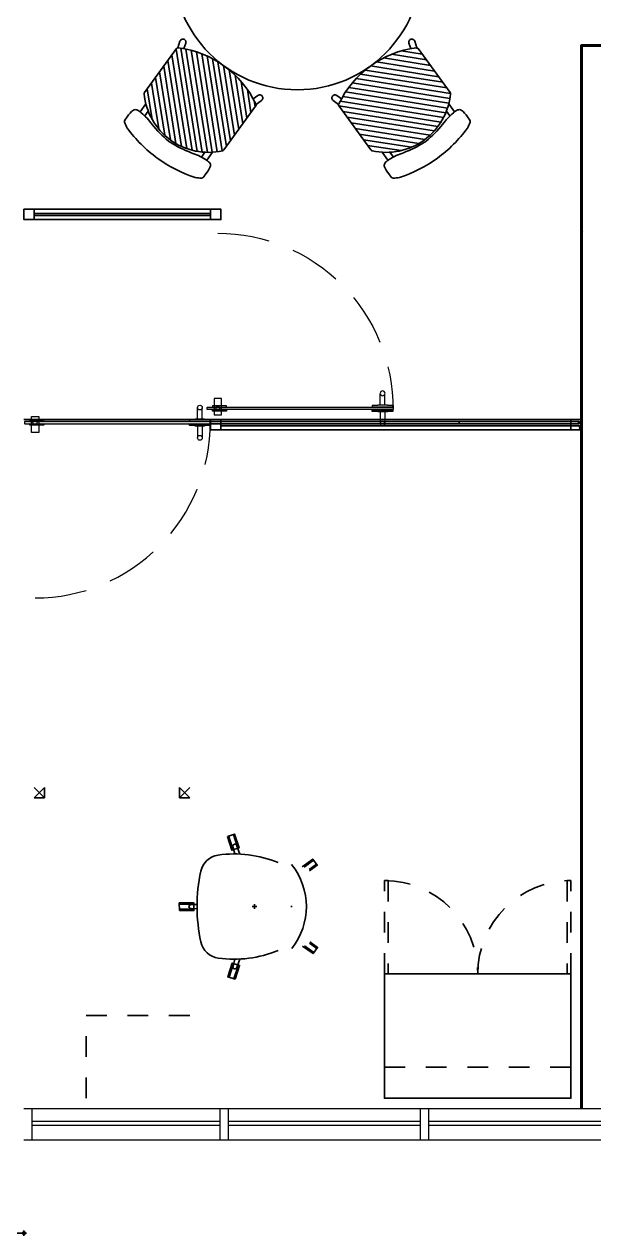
# Model space of a CAD drawing. Header units: millimetres. Extents: x -38 to 179, y -2 to 69.
# Drawn here: x 131.64 to 134.39, y -1.57 to 4.28 of the extents above; entities that cross this region are included whole.
import ezdxf

# ---------------------------------------------------------------- set-up
doc = ezdxf.new("R2010")
doc.units = ezdxf.units.MM
doc.linetypes.add('HIDDEN', pattern=[0.375, 0.25, -0.125])
doc.linetypes.add('HIDDEN2', pattern=[0.1875, 0.125, -0.0625])
doc.layers.get('0').update_dxf_attribs({"color": 255})
for name, color, linetype in [('0.05', 6, 'Continuous'), ('A_MOBILIARIO', 6, 'Continuous'), ('X_COTAS50', 6, 'Continuous')]:
    doc.layers.add(name, color=color, linetype=linetype)
for name, color, linetype, lineweight in [('02 AZUL', 5, 'Continuous', 5), ('06 ROJO', 1, 'Continuous', 50), ('14 ANTEPECHO', 3, 'Continuous', 15), ('A_MUEBLES FIJOS', 6, 'Continuous', 5)]:
    doc.layers.add(name, color=color, linetype=linetype, lineweight=lineweight)
doc.styles.add('UNAL PLANEACION', font='arial.ttf')
doc.dimstyles.new('COTAS 50', dxfattribs={"dimscale": 50, "dimtxt": 0.0015, "dimasz": 0.00025, "dimexe": 0, "dimexo": 0.00025, "dimgap": 0.001, "dimtad": 1, "dimzin": 4, "dimdsep": 46, "dimtxsty": 'UNAL PLANEACION', "dimblk": 'DIMBLK', "dimcen": 1, "dimse1": 1, "dimse2": 1, "dimclrd": 8, "dimclre": 8, "dimclrt": 256, "dimadec": 0, "dimazin": 1, "dimtfac": 1, "dimtix": 1, "dimtmove": 2, "dimatfit": 0, "dimldrblk": 'INDICE', "dimfxl": 1, "dimtolj": 1, "dimtzin": 0, "dimarcsym": 0})

# ---------------------------------------------------------------- blocks, each defined once
blk = doc.blocks.new('DIMBLK')
for p, q in [((0, 0), (-1, 0)), ((0, -1.8e-15), (0, 0.9999999999999982)), ((0, 0), (1, 0)), ((0, -1.8e-15), (0, -1.000000000000001))]:
    blk.add_line(p, q)
blk.add_circle((0, 0), 0.5)
blk = doc.blocks.new('*D515')
at = {"layer": 'Defpoints', "color": 0, "transparency": 16777216}
for p in [(131.2924049392441, -1.102542820404778), (131.6424049392499, -1.102542820404778), (131.6424049392499, -1.553673646532842)]:
    blk.add_point(p, dxfattribs=at)
at = {"layer": 'X_COTAS50', "color": 8, "lineweight": -2, "transparency": 16777216}
blk.add_line((131.3049049392441, -1.553673646532842), (131.6299049392499, -1.553673646532842), dxfattribs=at)
at = {"layer": 'X_COTAS50', "color": 8, "lineweight": -2, "transparency": 16777216, "xscale": 0.0125, "yscale": 0.0125, "zscale": 0.0125, "rotation": 180}
blk.add_blockref('DIMBLK', (131.2924049392441, -1.553673646532842), dxfattribs=at)
at = {"layer": 'X_COTAS50', "color": 8, "lineweight": -2, "transparency": 16777216, "xscale": 0.0125, "yscale": 0.0125, "zscale": 0.0125}
blk.add_blockref('DIMBLK', (131.6424049392499, -1.553673646532842), dxfattribs=at)
at = {"layer": 'X_COTAS50', "transparency": 16777216, "insert": (131.467404939247, -1.465355092644711), "char_height": 0.075, "attachment_point": 5, "style": 'UNAL PLANEACION'}
blk.add_mtext('\\A1;.35', dxfattribs=at)
blk = doc.blocks.new('INDICE')
blk.add_line((-0.1729636408933857, 3.14613411092e-05), (-1.172963640893385, 3.14613411092e-05))
blk.add_lwpolyline([(-0.5241745400111313, 0.8665636885945104), (-0.3756261582129809, 0.926771271267114), (0, 0), (-0.375963284729437, -0.9266345604041816), (-0.5244897537743328, -0.8663729410445171), (-0.1729636408933857, 3.14613411092e-05)], close=True)
blk = doc.blocks.new('MB-MA-120')
at = {"layer": 'A_MOBILIARIO', "color": 4}
blk.add_circle((0, 0), 0.6, dxfattribs=at)
blk = doc.blocks.new('MB-SI-CT')
h = blk.add_hatch()
h.set_pattern_fill('ANSI31', color=252, scale=0.0075)
h.set_pattern_definition([(45, (0, 0), (-0.01683798022700466, 0.01683798022700466), [])])
edge = h.paths.add_edge_path()
edge.add_arc((-7.311484750971431e-11, 0.130322479753445), 0.3111049277399722, 41.304386364337574, 138.6956136985408, ccw=False)
edge.add_arc((0.2259970876225839, 0.3288964296365477), 0.01026228245989492, -5.374811848923855e-07, 41.304385795371786, ccw=False)
edge.add_line((0.2362593700824789, 0.3288964295402792), (0.236259370226179, 0.06746569466172048))
edge.add_arc((0.2259970878037363, 0.06746569465528363), 0.01026228242244273, -61.59172868186022, 3.593811470636865e-08, ccw=False)
edge.add_arc((-2.552034139569059e-10, 0.4852943833133625), 0.485294383313372, 241.5917287474179, 298.4082713128449, ccw=False)
edge.add_arc((-0.2259970878870283, 0.06746569441804096), 0.0102622824169693, 180.0000000866866, 241.5917288039885, ccw=False)
edge.add_line((-0.2362593703039977, 0.06746569440251449), (-0.2362593704476978, 0.3288964292810732))
edge.add_arc((-0.2259970879873667, 0.3288964293871515), 0.0102622824603312, 138.6956142593972, 180.0000005922503, ccw=False)
at = {"layer": 'A_MOBILIARIO', "color": 252}
for p, q in [((0.1984067138157286, 0.3699493810236589), (0.1984067138416492, 0.4171077532553653)), ((-0.2334672185991451, 0.06042924733519328), (-0.2434032058629612, 0.0284698572559563)), ((0.2334672185322404, 0.06042924758189372), (0.2434032058278888, 0.02846985752289299)), ((-0.2067068203616884, 0.04622385481347635), (-0.2149742407066526, 0.01963145843141945)), ((0.2067068203111546, 0.04622385503016346), (0.2149742406815847, 0.01963145866743332))]:
    blk.add_line(p, q, dxfattribs=at)
at = {"layer": 'A_MOBILIARIO'}
blk.add_line((0.198406713840285, 0.3699493810027406), (0.1984067138584749, 0.4027709281404412), dxfattribs=at)
blk.add_lwpolyline([(-0.2295795006393746, 0.501817623787062, 0.2473220328365423), (-0.2342042096352088, 0.4934425173822063), (-0.2345988710417259, 0.4733248703831094, 0.08150221110869013), (-0.2296849033021147, 0.4299622703331778, 0.2240355351153455), (-0.2162563958929979, 0.4188460196947261, 0.08102006946177262), (-0.1915073617117571, 0.4175541380637213, 0.05094595094992073), (-0.1161287371344599, 0.432312918111208, -0.05241184340338387), (-0.005307781174707316, 0.4509995738585957, -0.01486181126825373), (0.0053077805775672, 0.4509995738585957, -0.05241184340338387), (0.1161287365373198, 0.432312918111208, 0.05094595094992073), (0.1915073611150717, 0.4175541380637213, 0.0810200694617724), (0.2162563952963126, 0.4188460196947261, 0.2240355351153455), (0.2296849027054293, 0.4299622703331778, 0.0815022111332333), (0.2345988711267637, 0.473324870637768), (0.2342042096988735, 0.4934425176391386, 0.2473220328365423), (0.2295795006930348, 0.5018176240380825, 0.03297678744902263), (0.2022613923304561, 0.5176033459488707, 0.07399032975095574), (0, 0.5499999999999972, 0.07399032975095574), (-0.2022613923300014, 0.5176033459488707, 0.03297678744902263), (-0.22957950069258, 0.5018176240380825)], format="xyb", dxfattribs=at)
blk.add_lwpolyline([(-0.2337062542522119, 0.3356701430507627, -0.4525221831862469), (0.2337062538806265, 0.3356701433072402, -0.1822013527812773), (0.2362593700824789, 0.3288964295402792), (0.236259370226179, 0.06746569466172048, -0.2754070627771475), (0.2308793808958569, 0.05843919729026936, -0.253115704548103), (-0.2308793809573046, 0.05843919704743428, -0.2754070627748174), (-0.2362593703039977, 0.06746569440251449), (-0.2362593704476978, 0.3288964292810732, -0.1822013527812773)], format="xyb", close=True, dxfattribs=at)
at = {"layer": 'A_MOBILIARIO', "color": 252}
for points in [[(-0.1984067143354196, 0.4171077532552019), (-0.1984067143354196, 0.3699493809972978)], [(-0.1686355310602892, 0.42035933208291), (-0.1686355310602892, 0.3917576222893473)], [(0.1686355308387704, 0.4203593320252068), (0.1686355308387704, 0.3917576223379342)], [(0.1984067141139008, 0.4171077532478193), (0.1984067141139008, 0.369949381059655)]]:
    blk.add_lwpolyline(points, dxfattribs=at)
for centre, start, end in [((-0.2291887232852616, 0.02405065784391525), 162.729836512308, 342.7298365125797), ((0.2291887232547367, 0.02405065809539053), 197.2701635503081, 17.27016355055538)]:
    blk.add_arc(centre, 0.0148855916375804, start, end, dxfattribs=at)
blk = doc.blocks.new('*U12')
at = {"layer": 'A_MOBILIARIO'}
blk.add_lwpolyline([(0, 0), (0.900000000000091, 0), (0.900000000000091, 0.5999999999999089), (0, 0.5999999999999089)], close=True, dxfattribs=at)
at = {"layer": 'A_MOBILIARIO', "linetype": 'HIDDEN', "ltscale": 0.1}
blk.add_lwpolyline([(0, 0.4500000000000455), (0.900000000000091, 0.4500000000000455)], dxfattribs=at)
at = {"layer": 'A_MOBILIARIO', "color": 252, "linetype": 'HIDDEN', "ltscale": 0.1}
for points in [[(0, 0), (0, -0.4499999999999886), (0.01800000000000068, -0.4499999999999886), (0.01800000000000068, 0)], [(0.8999999999999488, 0), (0.8999999999999488, -0.4499999999999886), (0.8819999999999482, -0.4499999999999886), (0.8819999999999482, 0)]]:
    blk.add_lwpolyline(points, close=True, dxfattribs=at)
at = {"layer": 'A_MOBILIARIO', "color": 252, "linetype": 'HIDDEN2'}
for centre, start, end in [((-2.842170943040401e-14, 0), 270.0000000000032, 0), ((0.8999999999999773, 0), 180, 269.9999999999968)]:
    blk.add_arc(centre, 0.4500000000000028, start, end, dxfattribs=at)
blk = doc.blocks.new('PUERTA VIDRIO BISAGRA PIVOTANTE SIN POZO')
at = {"true_color": 0xc7c8ca, "transparency": 33554687}
h = blk.add_hatch(color=9, dxfattribs=at)
h.dxf.hatch_style = 1
h.paths.add_polyline_path([(98304.51111752748, 103158.2518477188), (98304.51111752751, 103157.357665244), (98304.51225737507, 103157.3565253965), (98304.52137615538, 103157.3565253966), (98304.5225160029, 103157.3576652442), (98304.52251598852, 103158.2518296424), (98304.52137614097, 103158.2529694899), (98304.51225736066, 103158.2529694897)])
at = {"color": 136, "linetype": 'ByBlock'}
for p, q in [((98304.50427842831, 103158.22733278), (98304.50484835208, 103158.2279027038)), ((98304.50427842831, 103158.22732292), (98304.50484835208, 103158.2278928438)), ((98304.50427842943, 103158.1600817752), (98304.50427842831, 103158.22733278)), ((98304.50427842943, 103158.1600719153), (98304.50427842831, 103158.22732292)), ((98304.50484835208, 103158.2279027038), (98304.509977666, 103158.2279027038)), ((98304.50484835208, 103158.2278928438), (98304.509977666, 103158.2278928439)), ((98304.509977666, 103158.2279027038), (98304.50997766714, 103158.1595118516)), ((98304.509977666, 103158.2278928439), (98304.50997766714, 103158.1595019916)), ((98304.51111751358, 103158.2256131488), (98304.50997766604, 103158.2256131488)), ((98304.5236558365, 103158.225613149), (98304.52251598895, 103158.225613149)), ((98304.52251598804, 103158.2256131488), (98304.52365583558, 103158.2256131488)), ((98304.52365583561, 103158.2279027038), (98304.52365583448, 103158.1595118516)), ((98304.52365583561, 103158.2278928439), (98304.52365583448, 103158.1595019916)), ((98304.52878514954, 103158.2279027038), (98304.52365583561, 103158.2279027038)), ((98304.52878514954, 103158.2278928438), (98304.52365583561, 103158.2278928439)), ((98304.5293550733, 103158.22733278), (98304.52878514954, 103158.2279027038)), ((98304.5293550733, 103158.22732292), (98304.52878514954, 103158.2278928438)), ((98304.52935507218, 103158.1600817752), (98304.5293550733, 103158.22733278)), ((98304.52935507218, 103158.1600719153), (98304.5293550733, 103158.22732292)), ((98304.50484835322, 103158.1595118515), (98304.50427842943, 103158.1600817752)), ((98304.50484835322, 103158.1595019915), (98304.50427842943, 103158.1600719153)), ((98304.50997766714, 103158.1595118516), (98304.50484835322, 103158.1595118515)), ((98304.50997766714, 103158.1595019916), (98304.50484835322, 103158.1595019915)), ((98304.51111751463, 103158.1617816867), (98304.5099776671, 103158.1617816867)), ((98304.52365583756, 103158.1617816869), (98304.52251599001, 103158.1617816869)), ((98304.52251598699, 103158.1617816867), (98304.52365583452, 103158.1617816867)), ((98304.52365583448, 103158.1595118516), (98304.5287851484, 103158.1595118515)), ((98304.52365583448, 103158.1595019916), (98304.5287851484, 103158.1595019915)), ((98304.5287851484, 103158.1595118515), (98304.52935507218, 103158.1600817752)), ((98304.5287851484, 103158.1595019915), (98304.52935507218, 103158.1600719153))]:
    blk.add_line(p, q, dxfattribs=at)
at = {"color": 0, "linetype": 'ByBlock'}
for points in [[(98304.51111752748, 103158.2518477188), (98304.51111752751, 103157.357665244), (98304.51225737507, 103157.3565253965), (98304.52137615538, 103157.3565253966), (98304.5225160029, 103157.3576652442), (98304.52251598852, 103158.2518296424), (98304.52137614097, 103158.2529694899), (98304.51225736066, 103158.2529694897)], [(98304.50883718499, 103157.356656207), (98304.50269639428, 103157.3566608775), (98304.50269639409, 103157.3838637623), (98304.50045132902, 103157.3838654674), (98304.50045132826, 103157.4294593821), (98304.50269639333, 103157.429457677), (98304.50269639313, 103157.4566585422), (98304.50883718384, 103157.4566585423), (98304.50883718499, 103157.3724609616)], [(98304.52479634137, 103157.3566562069), (98304.53093713209, 103157.3566608776), (98304.5309371319, 103157.3838637628), (98304.53318219696, 103157.383865468), (98304.5331821962, 103157.4294593826), (98304.53093713115, 103157.4294576774), (98304.53093713101, 103157.4566585427), (98304.5247963403, 103157.4566585425), (98304.52479634137, 103157.3724609619)]]:
    blk.add_lwpolyline(points, close=True, dxfattribs=at)
at = {"color": 136, "linetype": 'ByBlock'}
blk.add_lwpolyline([(98304.54746001378, 103158.2198046591), (98304.54744622187, 103158.1847280152), (98304.46904550884, 103158.1847280152), (98304.46905930075, 103158.2198046591)], close=True, dxfattribs=at)
at = {"color": 0, "linetype": 'ByBlock'}
for points in [[(98304.50044269813, 103157.4180964778), (98304.44490609196, 103157.4180964769)], [(98304.53319082673, 103157.4180964784), (98304.5887274329, 103157.4180964793)], [(98304.50042538441, 103157.3953002958), (98304.44547419224, 103157.3953013001)], [(98304.5332081412, 103157.3953002963), (98304.58815933338, 103157.3953013025)]]:
    blk.add_lwpolyline(points, dxfattribs=at)
at = {"color": 136, "linetype": 'ByBlock'}
blk.add_circle((98304.51681675081, 103158.2022663371), 0.01, dxfattribs=at)
at = {"color": 0, "linetype": 'ByBlock'}
for centre in [(98304.44372698662, 103157.4066624238), (98304.5899065386, 103157.4066624262)]:
    blk.add_circle(centre, 0.01149468833451915, dxfattribs=at)
at = {"color": 8, "linetype": 'HIDDEN'}
blk.add_arc((98304.51681675081, 103158.2022663371), 0.845740940567339, 180, 270.309721198691, dxfattribs=at)
blk = doc.blocks.new('*U386')
at = {"layer": '0.05', "color": 150}
blk.add_lwpolyline([(2.274e-13, 0.0500000000004093), (2.274e-13, 6.821e-13), (1.789542742320481, 0), (1.789542742320481, 0.0499999999999545)], close=True, dxfattribs=at)
at = {"layer": '0.05'}
for points in [[(0, 0), (0.0500000000001819, 0), (0.0500000000001819, 0.0499999999999545), (0, 0.0499999999999545)], [(1.739542742320301, 0), (1.789542742320481, 0), (1.789542742320481, 0.0499999999999545), (1.739542742320301, 0.0499999999999545)]]:
    blk.add_lwpolyline(points, close=True, dxfattribs=at)
at = {"layer": '0.05', "color": 6}
blk.add_lwpolyline([(1.739542742320301, 0.0199999999999818), (0.0500000000001819, 0.0199999999999818), (0.0500000000001819, 0.0299999999999727), (1.739542742320301, 0.0299999999999727), (1.739542742320301, 0.0199999999999818)], dxfattribs=at)
blk = doc.blocks.new('MB-ET-150x75')
at = {"layer": 'A_MOBILIARIO', "color": 9, "linetype": 'HIDDEN2', "ltscale": 0.1, "true_color": 0xc7c8ca}
for points in [[(1.450000000000031, 0.7499999999999147), (1.450000000000031, 0.6999999999999034)], [(1.500000000000043, 0.7499999999999147), (1.450000000000031, 0.6999999999999034)], [(1.450000000000031, 0.7499999999999147), (1.500000000000043, 0.6999999999999034)], [(1.500000000000043, 0.6999999999999034), (1.450000000000031, 0.6999999999999034)], [(1.450000000000031, 0.05000000000001137), (1.450000000000031, 2.842170943040401e-14)], [(1.500000000000043, 0.05000000000001137), (1.450000000000031, 0.05000000000001137)], [(1.500000000000043, 0), (1.450000000000031, 0.05000000000001137)], [(1.450000000000031, 0), (1.500000000000043, 0.05000000000001137)]]:
    blk.add_lwpolyline(points, dxfattribs=at)
at = {"layer": 'A_MOBILIARIO', "color": 252, "linetype": 'HIDDEN2', "ltscale": 0.25}
blk.add_lwpolyline([(-1.001376404019538e-08, 0.4999999973148306), (0.3999999899863269, 0.4999999973148306), (0.3999999899863269, 0)], dxfattribs=at)
blk = doc.blocks.new('MB-SO-PM')
at = {"layer": 'A_MOBILIARIO', "color": 252, "ltscale": 0.1}
for points in [[(-0.1720909425234822, 0.2664671786571589), (-0.1990069566205648, 0.303475571366107), (-0.2290354255107445, 0.2816360200427397), (-0.1916227277027645, 0.2301951266108802)], [(-0.2042201759004456, 0.2996840237370719), (-0.1782015953153007, 0.2639095645414713)], [(0.1905461159111326, 0.232646082586804), (0.2271258880895175, 0.2830459718117879), (0.1970759332883461, 0.3048559503157193), (0.169898834957479, 0.2674111368638208)], [(0.2022928827206556, 0.3010695368010303), (0.1760303182886958, 0.2648847751333037)], [(-0.2238222062308353, 0.2854275676717606), (-0.190230053210513, 0.2392397633991408)], [(0.2219089386571795, 0.2868323853264485), (0.1891509666215541, 0.2416982014999576)], [(-0.3481239485521996, -0.1016174727716148), (-0.2815445495165818, -0.07994827610532695)], [(-0.3406226136083603, -0.124665598653678), (-0.2740432145727425, -0.1029964019873901)], [(0.3413674423979671, -0.1224118605311162), (0.2747667428734246, -0.1008082200289735)], [(0.3488460834343527, -0.099356360951532), (0.2822453839098102, -0.0777527204493893)], [(-0.01093225660267194, -0.3624870757607965), (-0.01096672151774669, -0.2924701544326354)], [(0.01330585368398829, -0.362475144867588), (0.01327138876891354, -0.2924582235394269)]]:
    blk.add_lwpolyline(points, dxfattribs=at)
at = {"layer": 'A_MOBILIARIO'}
for points in [[(-0.004144696311186635, 0.1788785995506643, -0.001548918077187657), (0.003511105441049267, 0.1788873835756561, -0.001548918077187657)], [(0.2115709426780086, 0.1143900271032905, -0.1349154438245622), (0.248595768185254, -0.1747982744956147, -0.3138147414105739), (0.1707837227735638, -0.2584849761858337, -0.1066244513135087), (-0.1704132200983963, -0.2588764547746365, -0.313814741410574), (-0.2484170993383259, -0.1753685313526248, -0.134915443824279), (-0.212055981476766, 0.1139039709590435)]]:
    blk.add_lwpolyline(points, format="xyb", dxfattribs=at)
for points in [[(0.01151038710980856, 0), (-0.01151038710983698, 0)], [(0, 0.01151038710983698), (0, -0.01151038710980856)]]:
    blk.add_lwpolyline(points, dxfattribs=at)
at = {"layer": 'A_MOBILIARIO', "color": 252, "ltscale": 0.1}
for points in [[(-0.3386276108818151, -0.1307953174730656), (-0.2720482118462257, -0.1091261208067777), (-0.2835395522431554, -0.07381855728595355), (-0.3501189512787448, -0.0954877539522414)], [(0.350835050647504, -0.09322468107497173), (0.2842343511229615, -0.07162104057283614), (0.2727777756603018, -0.1069398999055409), (0.3393784751848443, -0.1285435404076765)], [(0.01975205245656753, -0.3624719718104288), (0.01971758754146435, -0.2924550504822676), (-0.01741292029032593, -0.292473327489823), (-0.01737845537522276, -0.3624902488179842)]]:
    blk.add_lwpolyline(points, close=True, dxfattribs=at)
for points in [[(-0.2540387788441478, -0.09426364313016933), (-0.2889514831127258, -0.1039347152608912, -1.057066184672294), (-0.2930225777166697, -0.0852707928175036), (-0.2534084100187499, -0.0704266846603332)], [(0.2533654856005114, -0.07022913469491954), (0.294857953219605, -0.08575646945016047, -1.057066184676254), (0.2871811595777842, -0.1032488292574243), (0.2540340068956368, -0.09408236966479677)], [(0.01088165477580105, -0.2767880019416253), (0.009556869386443623, -0.3069267842286507, -1.057066184677317), (-0.009451613091272293, -0.3050311560634711), (-0.01070443788023567, -0.27680963587364)]]:
    blk.add_lwpolyline(points, format="xyb", dxfattribs=at)
blk.add_arc((-2.40746209954068e-05, -0.0762406557427866), 0.3266864836900824, 51.68308272763041, 128.4483959479733, dxfattribs=at)
blk = doc.blocks.new('*U383')
at = {"layer": '0.05', "color": 150}
blk.add_lwpolyline([(2.274e-13, 0.0500000000004093), (2.274e-13, 6.821e-13), (0.9504572576693315, 0), (0.9504572576693315, 0.0499999999999545)], close=True, dxfattribs=at)
at = {"layer": '0.05'}
for points in [[(0, 0), (0.0500000000001819, 0), (0.0500000000001819, 0.0499999999999545), (0, 0.0499999999999545)], [(0.900457257669151, 0), (0.9504572576693315, 0), (0.9504572576693315, 0.0499999999999545), (0.900457257669151, 0.0499999999999545)]]:
    blk.add_lwpolyline(points, close=True, dxfattribs=at)
at = {"layer": '0.05', "color": 6}
blk.add_lwpolyline([(0.900457257669151, 0.0199999999999818), (0.0500000000001819, 0.0199999999999818), (0.0500000000001819, 0.0299999999999727), (0.900457257669151, 0.0299999999999727), (0.900457257669151, 0.0199999999999818)], dxfattribs=at)

msp = doc.modelspace()

# ---------------------------------------------------------------- linework, layer by layer
at = {"layer": '0.05', "color": 150}
for points in [[(132.5428621969168, 2.372457179542836), (132.5428621969168, 2.322457179539925), (134.3324049392377, 2.322457179539925), (134.3324049392377, 2.372457179542836)], [(134.2824049392348, 2.372457179542836), (134.3324049392377, 2.372457179542836), (134.3324049392377, 2.322457179539925), (134.327404939233, 2.322457179539925), (134.3224049392429, 2.342457179529448), (134.2824049392348, 2.342457179529448), (134.2824049392348, 2.352457179538761), (134.3224049392284, 2.352457179538761), (134.3224049392284, 2.362457179533522), (134.2824049392348, 2.362457179533522)]]:
    msp.add_lwpolyline(points, close=True, dxfattribs=at)
at = {"layer": '0.05', "color": 6}
for points in [[(133.7428621969138, 2.352457179553313), (132.5428621969168, 2.352457179553313), (132.5428621969168, 2.362457179548074), (133.7428621969138, 2.362457179548074), (133.7428621969138, 2.352457179553313)], [(134.3183651021372, 2.352457179553313), (133.7428621969138, 2.352457179553313), (133.7428621969138, 2.362457179548074), (134.3183651021372, 2.362457179548074), (134.3183651021372, 2.352457179553313)]]:
    msp.add_lwpolyline(points, dxfattribs=at)
at = {"layer": '02 AZUL'}
for p, q in [((132.5890716059057, -1.102542820404778), (132.5890716059057, -0.9525428203960464)), ((132.5890716059057, -1.102542820404778), (132.5890716059057, -0.9525428203960464)), ((132.5890716059057, -1.102542820404778), (132.5890716059057, -0.9525428204105983)), ((132.6290716059139, -1.102542820404778), (132.6290716059139, -0.9525428203960464)), ((132.6290716059139, -1.102542820404778), (132.6290716059139, -0.9525428203960464)), ((132.6290716059139, -1.102542820404778), (132.6290716059139, -0.9525428204105983)), ((133.5557382725801, -1.102542820404778), (133.5557382725801, -0.9525428203960464)), ((133.5557382725801, -1.102542820404778), (133.5557382725801, -0.9525428203960464)), ((133.5557382725801, -1.102542820404778), (133.5557382725801, -0.9525428204105983)), ((133.5957382725737, -1.102542820404778), (133.5957382725737, -0.9525428203960464)), ((133.5957382725737, -1.102542820404778), (133.5957382725737, -0.9525428203960464)), ((133.5957382725737, -1.102542820404778), (133.5957382725737, -0.9525428204105983)), ((131.6824049392435, -1.01254282040827), (132.5890716059057, -1.01254282040827)), ((131.6824049392435, -1.01254282040827), (132.5890716059057, -1.01254282040827)), ((131.6824049392435, -1.01254282040827), (132.5890716059057, -1.01254282040827)), ((131.6824049392435, -1.032542820397793), (132.5890716059057, -1.032542820397793)), ((131.6824049392435, -1.032542820397793), (132.5890716059057, -1.032542820397793)), ((131.6824049392435, -1.032542820412345), (132.5890716059057, -1.032542820412345)), ((132.6290716059139, -1.01254282040827), (133.5557382725801, -1.01254282040827)), ((132.6290716059139, -1.01254282040827), (133.5557382725801, -1.01254282040827)), ((132.6290716059139, -1.01254282040827), (133.5557382725801, -1.01254282040827)), ((132.6290716059139, -1.032542820397793), (133.5557382725801, -1.032542820397793)), ((132.6290716059139, -1.032542820397793), (133.5557382725801, -1.032542820397793)), ((132.6290716059139, -1.032542820412345), (133.5557382725801, -1.032542820412345)), ((133.5957382725737, -1.01254282040827), (134.52240493924, -1.01254282040827)), ((133.5957382725737, -1.01254282040827), (134.52240493924, -1.01254282040827)), ((133.5957382725737, -1.01254282040827), (134.52240493924, -1.01254282040827)), ((133.5957382725737, -1.032542820397793), (134.52240493924, -1.032542820397793)), ((133.5957382725737, -1.032542820397793), (134.52240493924, -1.032542820397793)), ((133.5957382725737, -1.032542820412345), (134.52240493924, -1.032542820412345))]:
    msp.add_line(p, q, dxfattribs=at)
for points in [[(131.6824049392435, -1.102542820404778), (131.6824049392435, -0.9525428203960464)], [(131.6824049392435, -1.102542820404778), (131.6824049392435, -0.9525428203960464)], [(131.6824049392435, -1.102542820404778), (131.6824049392435, -0.9525428204105983)]]:
    msp.add_lwpolyline(points, dxfattribs=at)
at = {"layer": '06 ROJO'}
for points in [[(134.3324049392377, 4.077457179602789), (134.3324049392377, 4.177457179594058), (135.1524049392447, 4.177457179594058)], [(134.3324049392377, 4.077457179602789), (134.3324049392377, 4.177457179594058), (135.1524049392447, 4.177457179594058)], [(134.3324049392377, 4.077457179588238), (134.3324049392377, 4.177457179594058), (135.1524049392447, 4.177457179594058)], [(134.3324049392377, 4.077457179602789), (134.3324049392377, -0.9525428203960464)], [(134.3324049392377, 4.077457179602789), (134.3324049392377, -0.9525428203960464)], [(134.3324049392377, 4.077457179588238), (134.3324049392377, -0.9525428204105983)], [(134.342404939247, 3.278965084999073), (134.342404939247, 3.278965084999073)], [(134.342404939247, 3.278965084999073), (134.342404939247, 3.278965084999073)], [(134.342404939247, 3.278965084999073), (134.342404939247, 3.278965084999073)]]:
    msp.add_lwpolyline(points, dxfattribs=at)
at = {"layer": '14 ANTEPECHO'}
for p, q in [((131.6424049392499, -0.9525428203960464), (137.4424049392383, -0.9525428203960464)), ((131.6424049392499, -0.9525428203960464), (137.4424049392383, -0.9525428203960464)), ((131.6424049392499, -0.9525428204105983), (137.4424049392383, -0.9525428204105983)), ((131.6424049392499, -1.102542820404778), (137.4424049392383, -1.102542820404778)), ((131.6424049392499, -1.102542820404778), (137.4424049392383, -1.102542820404778)), ((131.6424049392499, -1.102542820404778), (137.4424049392383, -1.102542820404778))]:
    msp.add_line(p, q, dxfattribs=at)
at = {"layer": 'X_COTAS50'}
msp.add_lwpolyline([(132.5428621969168, 2.372457179542836), (131.6424049392499, 2.372457179557387)], dxfattribs=at)

# ---------------------------------------------------------------- block references
at = {"layer": '0.05'}
msp.add_blockref('*U383', (131.6424049392499, 3.337457179582999), dxfattribs=at)
at = {"layer": '0.05', "xscale": -1}
msp.add_blockref('*U386', (134.3324049392377, 2.322457179539925), dxfattribs=at)
at = {"layer": 'A_MOBILIARIO'}
msp.add_blockref('MB-MA-120', (132.9618920103803, 4.563893791124429), dxfattribs=at)
at = {"layer": 'A_MOBILIARIO', "xscale": -1}
for name, p, rotation in [('MB-SI-CT', (132.6092208589962, 4.078483594505088), 144), ('MB-SI-CT', (133.3145631617499, 4.078483594505088), 216), ('*U12', (133.3824049392406, -0.3025428203873153), 180)]:
    msp.add_blockref(name, p, dxfattribs=dict(at, rotation=rotation))
at = {"layer": 'A_MOBILIARIO'}
for name, p, rotation in [('MB-ET-150x75', (132.4424049392528, -0.902542820407688), 90.00000000000001), ('MB-SO-PM', (132.7548860495572, 0.02245717458936358), 270)]:
    msp.add_blockref(name, p, dxfattribs=dict(at, rotation=rotation))
at = {"layer": 'A_MUEBLES FIJOS', "xscale": -1, "rotation": 90}
msp.add_blockref('PUERTA VIDRIO BISAGRA PIVOTANTE SIN POZO', (103290.7801285452, 98306.94295751154), dxfattribs=at)
at = {"layer": 'A_MUEBLES FIJOS', "rotation": 90.00000000000001}
msp.add_blockref('PUERTA VIDRIO BISAGRA PIVOTANTE SIN POZO', (103289.8983548576, -98302.15935956017), dxfattribs=at)

# ---------------------------------------------------------------- dimensions: what is measured, and where the dimension line sits
at = {"layer": 'X_COTAS50'}
dim = msp.add_linear_dim(base=(131.6424049392499, -1.553673646532842), p1=(131.2924049392441, -1.102542820404778), p2=(131.6424049392499, -1.102542820404778), dimstyle='COTAS 50', dxfattribs=at)
dim.commit()
dim.dimension.update_dxf_attribs({"geometry": '*D515', "text_midpoint": (131.467404939247, -1.465355092644711)})

doc.saveas('drawing.dxf')
